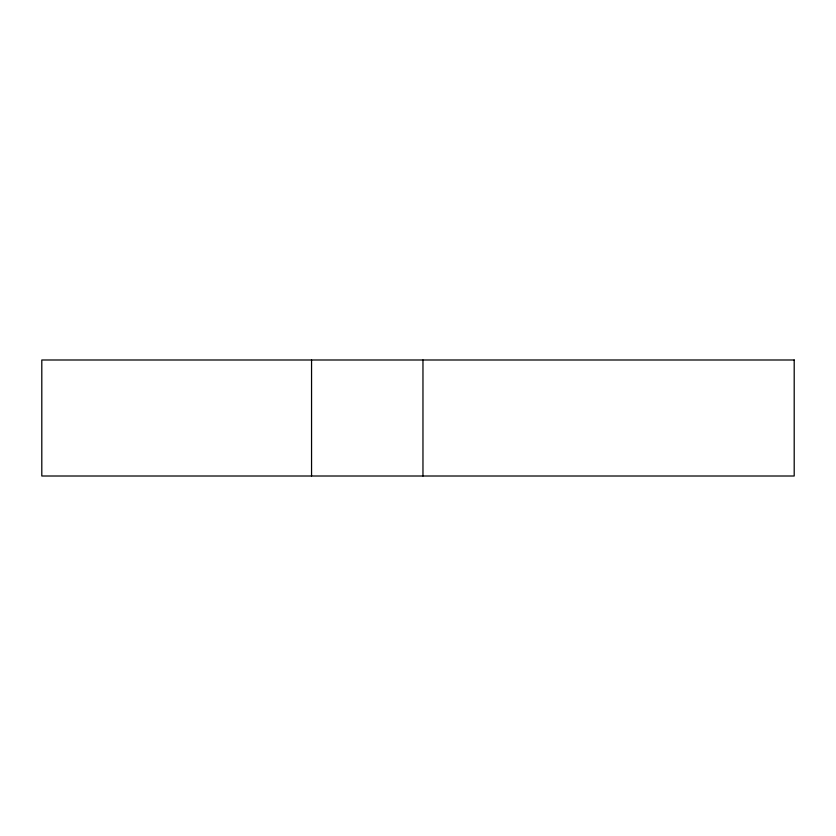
<?xml version="1.0" encoding="UTF-8"?>
<svg xmlns="http://www.w3.org/2000/svg" width="836" height="836" viewBox="0 0 836 836"><rect width="100%" height="100%" fill="white"/><g stroke="black" fill="none" stroke-linecap="round" stroke-linejoin="round"><path stroke-width="1.25" d="M422.964 359.992L422.964 476.008M311.556 359.992L311.556 476.008M794.2 359.992L41.8 359.992L41.8 476.008L794.2 476.008L794.2 359.992"/></g></svg>
